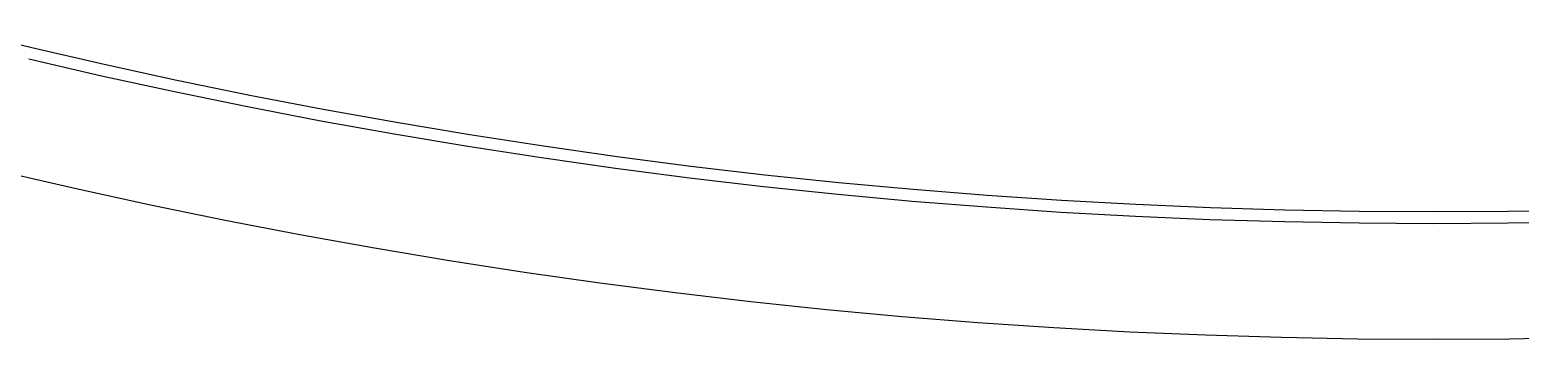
# Model space of a CAD drawing. Extents: x -25 to 122, y -49 to 104.
# Drawn here: x 28.52 to 46.92, y -48.99 to -45.17 of the extents above; entities that cross this region are included whole.
import ezdxf

# ---------------------------------------------------------------- set-up
doc = ezdxf.new("R2010")
doc.units = 0

msp = doc.modelspace()

# ---------------------------------------------------------------- linework, layer by layer
for p, q in [((27.6497, -45.1666), (28.543, -45.3845)), ((28.543, -45.3845), (29.4388, -45.5915)), ((29.406, -45.7378), (28.5083, -45.5305)), ((29.4388, -45.5915), (30.3372, -45.7874)), ((30.3061, -45.9342), (29.406, -45.7378)), ((30.3372, -45.7874), (31.2379, -45.9723)), ((31.2086, -46.1194), (30.3061, -45.9342)), ((31.2379, -45.9723), (32.1407, -46.1462)), ((32.1133, -46.2936), (31.2086, -46.1194)), ((32.1407, -46.1462), (33.0457, -46.3089)), ((33.02, -46.4567), (32.1133, -46.2936)), ((33.0457, -46.3089), (33.9526, -46.4606)), ((33.9287, -46.6086), (33.02, -46.4567)), ((33.9526, -46.4606), (34.8612, -46.601)), ((34.8392, -46.7494), (33.9287, -46.6086)), ((34.8612, -46.601), (35.7715, -46.7304)), ((35.7715, -46.7304), (36.6834, -46.8485)), ((28.1791, -46.9169), (29.0938, -47.1282)), ((35.7514, -46.879), (34.8392, -46.7494)), ((36.665, -46.9974), (35.7514, -46.879)), ((36.6834, -46.8485), (37.5966, -46.9555)), ((37.5801, -47.1046), (36.665, -46.9974)), ((38.4964, -47.2005), (37.5801, -47.1046)), ((37.5966, -46.9555), (38.5111, -47.0512)), ((38.5111, -47.0512), (39.4266, -47.1357)), ((29.0938, -47.1282), (30.011, -47.3283)), ((39.4138, -47.2852), (38.4964, -47.2005)), ((40.3321, -47.3586), (39.4138, -47.2852)), ((39.4266, -47.1357), (40.3432, -47.209)), ((40.3432, -47.209), (41.2605, -47.271)), ((41.2605, -47.271), (42.1786, -47.3217)), ((30.011, -47.3283), (30.9306, -47.5171)), ((41.2513, -47.4207), (40.3321, -47.3586)), ((42.1712, -47.4716), (41.2513, -47.4207)), ((43.0917, -47.5111), (42.1712, -47.4716)), ((42.1786, -47.3217), (43.0972, -47.3612)), ((43.0972, -47.3612), (44.0163, -47.3894)), ((44.0163, -47.3894), (44.9356, -47.4064)), ((44.9356, -47.4064), (45.855, -47.412)), ((45.855, -47.412), (46.7744, -47.4064)), ((46.7744, -47.4064), (47.6937, -47.3894)), ((30.9306, -47.5171), (31.8524, -47.6946)), ((44.0126, -47.5394), (43.0917, -47.5111)), ((44.9337, -47.5563), (44.0126, -47.5394)), ((45.855, -47.562), (44.9337, -47.5563)), ((46.7763, -47.5563), (45.855, -47.562)), ((47.6974, -47.5394), (46.7763, -47.5563)), ((31.8524, -47.6946), (32.7764, -47.8607)), ((32.7764, -47.8607), (33.7024, -48.0155)), ((33.7024, -48.0155), (34.6301, -48.159)), ((34.6301, -48.159), (35.5596, -48.291)), ((35.5596, -48.291), (36.4906, -48.4117)), ((36.4906, -48.4117), (37.423, -48.5209)), ((37.423, -48.5209), (38.3567, -48.6186)), ((38.3567, -48.6186), (39.2915, -48.7049)), ((39.2915, -48.7049), (40.2273, -48.7797)), ((40.2273, -48.7797), (41.164, -48.843)), ((41.164, -48.843), (42.1013, -48.8949)), ((42.1013, -48.8949), (43.0392, -48.9352)), ((43.0392, -48.9352), (43.9776, -48.964)), ((43.9776, -48.964), (44.9162, -48.9812)), ((44.9162, -48.9812), (45.855, -48.987)), ((45.855, -48.987), (46.7938, -48.9812)), ((46.7938, -48.9812), (47.7324, -48.964))]:
    msp.add_line(p, q)

doc.saveas('drawing.dxf')
